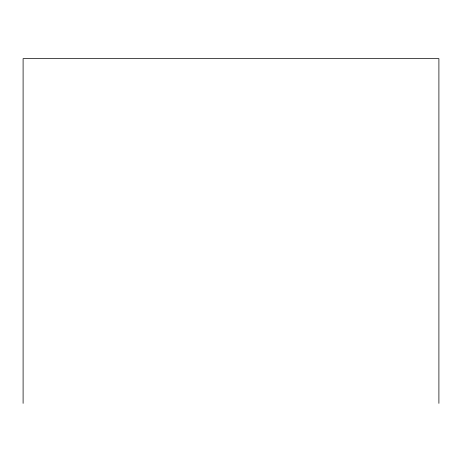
<?xml version="1.0" encoding="UTF-8"?>
<svg xmlns="http://www.w3.org/2000/svg" width="462" height="462" viewBox="0 0 462 462"><rect width="100%" height="100%" fill="white"/><g stroke="black" fill="none" stroke-linecap="round" stroke-linejoin="round"><path stroke-width="0.69" d="M438.9 403.361L438.9 58.639L23.1 58.639L23.1 403.361"/></g></svg>
